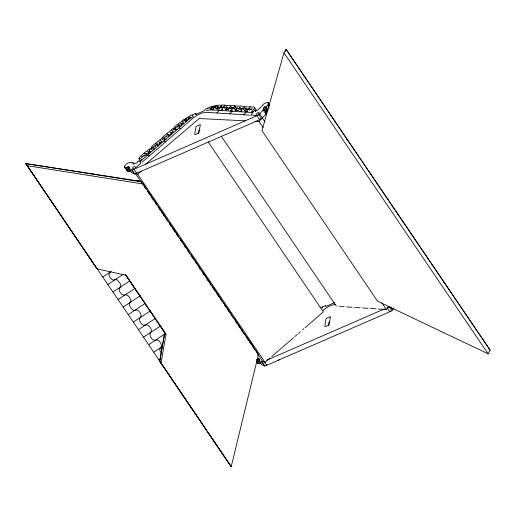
<?xml version="1.0" encoding="UTF-8"?>
<svg xmlns="http://www.w3.org/2000/svg" width="516" height="516" viewBox="0 0 516 516"><rect width="100%" height="100%" fill="white"/><g stroke="black" fill="none" stroke-linecap="round" stroke-linejoin="round"><path stroke-width="0.77" d="M140.707 161.282L138.901 158.612L140.371 156.348L144.674 152.543L151.336 147.692L152.014 146.17L162.114 138.056A1.658 0.742 -34.1 0 1 162.553 137.959L166.12 139.126M260.961 362.445C260.025 363.716 258.181 364.206 257.323 362.954A0.968 0.432 -34.1 0 0 257.336 362.613L257.323 362.522M147.757 151.73L148.724 152.478L150.795 151.227L149.214 152.085L147.847 151.717M158.947 141.997L159.915 142.745L161.985 141.494M170.138 132.264L171.106 133.012L173.176 131.761M180.71 123.214L181.613 123.834L183.496 122.744L182.019 123.485L180.781 123.195M198.176 133.521L198.595 130.845A0.871 0.393 -34.1 0 1 199.35 130.135L200.098 129.806M328.292 325.551L328.718 322.874A0.871 0.393 -34.1 0 1 329.466 322.165L329.821 322.01M212.25 106.818L210.902 108.218L209.69 108.637L211.225 108.231L212.315 106.78M218.403 107.012L217.126 108.212L215.746 108.695L217.533 108.192L218.778 106.631M227.859 107.186C227.904 108.986 222.338 110.437 226.376 108.676M237.444 107.799C237.334 109.914 231.961 110.992 235.947 109.36M247.003 108.56C247.022 110.366 241.54 111.791 245.519 110.05M125.394 274.441L164.714 332.478L159.747 361.29L231.181 466.741L258.413 354.595L255.82 350.506M160.986 363.38L165.952 334.562L164.714 332.478M239.759 111.907L244.262 107.212L244.378 106.257L242.081 106.361L240.688 105.844L238.889 106.341L238.089 105.961L235.128 106.251A1.658 0.742 -34.1 0 0 234.664 106.548L230.188 111.217M283.942 52.813L261.98 130.664L377.596 301.221L488.097 353.795L490.2 350.248L286.045 49.259L283.942 52.813L488.097 353.795M285.393 51.574L286.045 49.265L490.194 350.248M133.986 164.153C132.657 162.159 132.419 163.34 131.18 162.54C130.567 162.185 130.206 162.63 128.523 162.863C126.439 163.366 125.136 165.21 124.498 166.584A0.968 0.432 -34.1 0 1 124.491 166.92C125.343 168.171 127.194 167.681 128.123 166.41L128.968 166.7L128.787 168.571L131.503 172.57L134.766 174.047L254.956 121.802L261.618 118.783L258.909 114.778L263.134 110.043L263.366 108.45L264.34 107.115L266.153 106.799L268.597 104.142A0.968 0.432 -34.1 0 1 268.701 103.761L268.081 103.716L268.526 103.065L268.068 102.42L266.888 102.491L262.87 104.484L262.986 105.109L258.174 109.586L255.401 111.217L254.846 110.114L252.808 112.372A29.135 13.055 -34.1 0 0 251.879 113.72L251.208 115.133L253.098 115.1A4.412 1.974 -34.1 0 1 253.498 115.21L254.549 115.739L255.581 115.442A1.367 0.613 -34.1 0 0 255.801 115.274C256.839 111.63 261.935 111.14 257.039 115.674L259.116 114.687M230.22 108.16L230.201 108.87A4.122 1.851 -34.1 0 0 230.588 108.683L231.626 107.696L230.459 108.166A6.198 2.78 -34.1 0 1 230.22 108.16L230.168 108.154M249.363 109.534L249.344 110.243A4.122 1.851 -34.1 0 0 249.731 110.056L250.77 109.07L249.602 109.54A6.198 2.78 -34.1 0 1 249.363 109.534L249.312 109.527M220.971 107.47L220.958 108.083A4.07 1.825 -34.1 0 0 221.319 107.909L222.28 107.006L221.19 107.47A5.728 2.567 -34.1 0 1 220.971 107.47L220.925 107.463M234.664 106.548L234.851 105.78L234.419 105.412L225.556 105.561A1.658 0.742 -34.1 0 0 225.086 105.857L220.616 110.534M261.618 118.783L265.843 114.042L266.262 112.075L267.32 110.959L268.023 111.056L265.308 107.051M179.02 126.614L179.052 126.555A2.167 0.974 -34.1 0 1 179.22 126.343L179.968 125.898L179.052 126.555M225.086 105.857L224.847 104.987L217.5 105.316A1.342 0.6 -34.1 0 0 217.307 105.18L216.61 105.361A1.6 0.716 -34.1 0 0 216.178 105.632L212.315 109.927M259.658 113.707L262.373 117.713M264.689 366.16L385.078 313.831L391.741 310.813L393.953 308.136M322.377 307.678L322.629 307.426L322.268 307.897A3.58 1.606 -34.1 0 1 322.377 307.678M110.243 271.874L108.882 274.467L109.508 276.64L111.482 279.233L113.191 280.007L116.029 279.569L117.345 279.962L120.415 283.787L120.879 285.554L119.099 289.302L119.564 291.417L121.537 294.165L123.272 295.068C127.11 293.391 130.335 297.171 130.961 300.725L129.348 304.201L129.89 306.272L131.612 308.852L133.005 310.09L134.166 310.406L136.946 309.871L138.752 310.896L140.713 313.696L141.191 315.695L139.365 319.346L139.81 321.236L141.526 323.855L143.184 325.17L147.279 324.887C149.492 326.048 151.349 328.44 151.427 330.995C147.673 335.103 152.201 342.347 157.483 339.851L159.025 340.85L160.869 343.34L161.663 345.468L161.379 346.817L159.812 348.99L159.966 350.809L161.327 353.086M253.098 111.985L251.44 111.791L254.865 108.089L253.936 106.876L251.724 107.057L250.279 106.535L248.415 107.044L245.294 106.735L244.262 107.212M227.775 107.18L226.427 108.624M237.347 107.87L235.999 109.315M246.919 108.554L245.571 109.998M255.046 121.202L259.013 121.466L262.218 117.835L264.927 121.834M378.396 308.994L386.329 309.516L388.619 306.923M387.755 307.401L389.296 306.51M259.535 119.538L256.949 115.655M259.78 119.267L260.135 118.874M389.896 311.296L389.87 311.709M141.958 162.321L190.217 120.557C195.151 115.984 201.685 111.469 208.78 112.469L216.797 112.998L219.165 110.476M229.788 113.855L232.245 111.243M243.629 114.765L246.087 112.153M133.083 162.817L133.418 163.417L136.295 163.101L137.25 162.695L137.843 161.398L138.707 160.85C140.481 162.553 143.912 158.18 138.901 158.612M214.766 106.141L213.392 107.58M131.851 170.125L134.257 168.984L132.477 168.229L133.167 166.952L135.018 166.591L135.45 167.706A1.367 0.613 -34.1 0 0 135.637 167.7L138.107 165.481A4.412 1.98 -34.1 0 1 138.598 164.985L140.752 163.256L140.455 162.263A29.141 13.061 -34.1 0 0 139.836 161.592L139.597 161.385M230.962 106.283L230.046 107.283A1.787 0.8 -34.1 0 0 229.859 107.431L229.239 108.044M250.047 107.715L249.189 108.657A1.787 0.8 -34.1 0 0 249.002 108.805L247.461 109.96L250.112 107.657M266.727 365.36L267.024 364.993M130.838 170.415L129.116 171.686L127.871 171.615L124.943 167.158M258.909 360.6L261.773 361.619L264.889 366.076L261.625 364.606L258.909 360.6L259.167 359.001L258.497 358.381L256.523 359.71L259.238 363.716M221.641 105.832L220.796 106.722A1.677 0.755 -34.1 0 0 220.622 106.851L220.061 107.399M167.1 135.65L166.887 136.45A4.128 1.851 -34.1 0 1 166.507 136.598L165.649 136.437L166.823 135.889A6.198 2.78 -34.1 0 0 167.1 135.65L167.158 135.598M144.725 155.116L144.512 155.916A4.128 1.851 -34.1 0 1 144.125 156.064L143.267 155.903L144.448 155.355A6.198 2.78 -34.1 0 0 144.725 155.116L144.783 155.064M155.909 145.383L155.697 146.183A4.128 1.851 -34.1 0 1 155.316 146.331L154.458 146.17L155.639 145.622A6.198 2.78 -34.1 0 0 155.909 145.383L155.974 145.331M140.017 161.624L188.534 119.635L193.526 116.19M135.192 173.17L137.649 174.331L141.294 171.183M257.161 353.189L262.579 361.187L265.037 362.355L269.9 358.149M271.719 356.569L293.585 337.651M294.804 336.6L297.229 334.497M298.448 333.446L300.267 331.865M302.699 329.763L303.911 328.711M305.124 327.66L323.345 311.896L208.154 141.881M145.435 164.411L199.208 118.512M278.272 360.445L279.685 359.233M322.629 310.69C326.093 307.51 330.679 305.027 335.329 304.459M145.944 155.587L146.918 154.806L146.118 155.303A2.554 1.142 -34.1 0 0 145.938 155.555M258.639 354.898L257.729 355.356M177.31 129.4C168.164 128.607 181.129 122.769 182.632 120.454A1.342 0.6 -34.1 0 1 182.877 120.176L183.612 119.731A1.6 0.716 -34.1 0 1 184.019 119.635L189.565 116.036A47.582 21.324 -34.1 0 1 191.191 115.223L195.59 113.43L196.531 114.836M92.938 174.576L93.699 174.079L141.268 181.426M106.483 176.549L107.089 176.143M132.844 180.923L133.825 180.271M102.807 276.976L111.05 271.532M107.889 284.484L123.118 274.435M112.991 292.011L129.761 280.943M118.093 299.538L134.882 288.457M123.176 307.046L140.352 295.713M128.284 314.586L145.267 303.376M133.38 322.1L150.214 310.993M138.481 329.634L155.542 318.372M143.571 337.148L161.011 325.635M148.666 344.669L164.972 333.904M153.762 352.189L162.411 346.481M158.864 359.723L160.882 358.388M213.237 107.683L212.656 108.018L214.72 106.186M238.811 108.734L239.43 108.121A1.787 0.8 -34.1 0 1 239.618 107.973C242.339 105.27 236.244 110.301 238.624 108.85M229.046 108.166L228.253 108.618L230.904 106.341M219.88 107.509L219.21 107.889L221.583 105.883M189.527 117.551L190.449 117.016L188.824 117.983L188.063 117.338L189.456 117.584M173.144 131.812L171.331 132.651M161.953 141.545L160.405 142.351L159.038 141.984M256.994 115.668L133.947 169.274M384.401 308.916L266.778 360.155M391.954 310.722L389.025 306.807M334.639 302.647L325.654 306.556L325.712 305.459L321.313 307.252A47.582 21.324 -34.1 0 0 320.236 307.781M262.173 362.071L264.069 361.303M177.794 124.988L179.8 125.053L178.523 125.188A1.677 0.755 -34.1 0 0 178.368 125.201L177.697 124.975M155.787 143.951L158.012 144.074L156.567 144.216A1.793 0.8 -34.1 0 0 156.406 144.222L155.684 143.932M144.603 153.684L146.821 153.807L145.383 153.949A1.793 0.8 -34.1 0 0 145.215 153.955L144.493 153.665M185.463 118.899L187.256 119.08L186.76 119.222M206.445 110.559L211.012 109.85L252.588 112.578M186.56 119.267L185.547 118.919M326.164 109.095L326.544 109.024M346.455 139.191L346.933 139.094M377.177 184.283L377.518 184.218M392.308 206.89L392.818 206.793M397.385 214.398L397.907 214.295M402.486 221.925L403.009 221.822M428.093 259.496L428.493 259.419M438.187 274.57L438.697 274.473M443.276 282.084L443.792 281.988M216.088 105.703L211.031 106.689A47.562 21.317 -34.1 0 0 209.438 107.283L205 109.34L204.697 110.54L195.467 114.533L195.59 113.43M151.336 147.692L154.929 148.86M238.237 110.521L237.386 110.54L238.134 110.359A2.548 1.142 -34.1 0 1 238.257 110.476M199.137 118.545L245.448 120.841M171.286 132.644L170.228 132.251M250.137 115.191L216.797 112.998M339.528 306.433L344.288 306.749M346.668 306.904L352.222 307.272M354.602 307.426L360.155 307.794M362.535 307.949L368.089 308.316M370.462 308.471L376.016 308.839M127.871 171.615L127.207 170.925A0.968 0.432 -34.1 0 0 127.213 170.583L127.2 170.493M165.952 334.562L125.73 275.196L96.931 268.83L25.8 163.591L93.699 174.079M95.692 266.746L25.8 163.591L141.571 181.877L258.413 354.595M27.038 165.675L142.809 183.967M178.988 127.974L180.864 128.645M163.759 141.074L165.7 141.771M147.608 155.058L149.55 155.748M128.787 168.571L131.651 169.583L134.766 174.047M136.443 172.763L136.966 172.989L136.663 173.279L134.005 169.222M184.102 119.635L187.018 120.944M138.559 181.729L137.733 180.748L141.571 181.877L141.294 181.471M267.985 102.387L269.404 104.509M268.739 103.645L269.649 104.98M267.81 102.445L268.713 103.781M268.597 104.142L269.5 105.477M267.817 105.071L269.171 107.07M267.611 105.554L268.965 107.554M266.153 106.799L267.965 109.469M264.605 106.954L267.32 110.959M264.34 107.115L267.056 111.121M263.547 108.07L266.262 112.075M263.366 108.45L266.082 112.456M263.134 110.043L265.843 114.042M390.683 307.072L392.495 309.742M254.865 108.089L256.678 110.759M254.846 110.114L255.749 111.45M387.065 307.691L389.825 311.703M234.657 105.445L235.567 106.78M132.922 162.74L133.831 164.075M137.649 174.331L265.037 362.355M264.127 361.252L266.785 365.309M142.926 183.877L145.641 187.882M148.614 192.268L156.696 204.201M159.244 207.954L166.462 218.61M169.003 222.37L177.246 234.535M179.955 238.534L188.121 250.589M190.668 254.349L199.06 266.727M201.633 270.526L209.844 282.645M212.469 286.522L220.661 298.616M223.305 302.518L231.478 314.586M234.141 318.514L242.301 330.55M244.984 334.51L253.117 346.52M135.644 173.84L142.416 183.838M144.222 186.508L146.034 189.172M147.389 191.172L149.646 194.506M151.001 196.506L153.258 199.84M155.064 202.504L156.877 205.175M158.231 207.174L160.489 210.509M161.843 212.508L164.101 215.843M165.907 218.507L167.713 221.177M169.525 223.841L171.331 226.511M172.686 228.511L174.943 231.845M176.749 234.509L178.555 237.179M180.361 239.843L182.174 242.514M184.431 245.842L185.786 247.841M187.592 250.512L189.398 253.175M191.204 255.846L193.01 258.51M195.274 261.844L196.628 263.844M198.434 266.514L200.692 269.849M202.046 271.848L204.304 275.183M206.116 277.847L207.922 280.517M209.277 282.516L211.534 285.851M212.889 287.851L215.146 291.179M216.952 293.849L218.765 296.513M220.119 298.519L222.377 301.847M224.634 305.182L225.989 307.181M227.795 309.852L229.607 312.515M230.962 314.515L233.219 317.85M235.477 321.184L236.831 323.184M238.637 325.854L240.443 328.518M241.804 330.517L244.062 333.852M246.319 337.187L247.674 339.186M249.48 341.856L251.286 344.52M252.64 346.52L254.904 349.854M131.548 169.519L134.263 173.524M261.67 361.548L264.379 365.554M128.374 166.352L129.284 167.681M258.497 358.381L259.4 359.717M128.123 166.41L129.484 168.416M258.245 358.439L259.148 359.775M127.291 167.178L130.006 171.183M257.413 359.207L260.122 363.212M126.401 167.681L129.116 171.686M125.072 167.255L127.787 171.26M256.633 361.645L257.987 363.645M124.491 166.92L127.207 170.925M256.42 361.619L257.323 362.954M125.93 275.002L127.188 276.853M128.026 278.085L129.697 280.556M130.122 281.188L134.799 288.089M135.224 288.715L136.921 291.218M137.766 292.469L139.462 294.971M139.888 295.597L144.835 302.905M146.015 304.64L147.815 307.297M149.614 309.948L153.426 315.586M154.697 317.463L155.548 318.714M156.825 320.597L159.799 324.99M160.218 325.609L164.823 332.401L159.747 361.29L231.181 466.741M25.8 163.585L167.339 372.249M168.242 373.584L178.149 388.206M179.046 389.535L206.523 430.086M207.419 431.415L229.942 464.652M259.013 121.466L263.076 127.465M381.814 302.847L386.329 309.516M221.229 136.179L336.361 306.227M96.002 267.269L96.931 268.83M261.528 364.257L261.625 364.606M131.406 172.228L131.503 172.57M162.54 137.92L163.204 136.437L173.305 128.323A1.658 0.742 -34.1 0 1 173.737 128.226M217.294 106.735L216.984 107.025L217.533 106.206A9.146 4.102 -34.1 0 1 217.455 106.367L217.294 106.735M226.272 107.18C225.247 108.244 227.027 105.683 226.285 107.122M235.844 107.863C234.722 108.831 236.625 106.354 235.844 107.863M245.423 108.554C244.287 109.566 246.177 107.064 245.435 108.489M185.934 121.047L185.463 121.46A3.412 1.529 -34.1 0 1 185.592 121.234L185.934 121.047M153.407 149.395L152.897 149.859A4.134 1.851 -34.1 0 1 153.039 149.595L153.407 149.395M164.598 139.662L164.088 140.126A4.134 1.851 -34.1 0 1 164.23 139.862L164.598 139.662M175.782 129.929L175.279 130.393A4.134 1.851 -34.1 0 1 175.414 130.129L175.782 129.929M192.552 115.487L192.145 115.868A3.58 1.606 -34.1 0 1 192.262 115.649L192.552 115.487M175.285 127.839L174.982 128.252L175.672 127.949A16.931 7.585 -34.1 0 0 176.22 127.658A7.018 3.148 -34.1 0 1 176.033 127.613L175.285 127.839M182.374 121.892L182.832 121.589L182.277 121.563A9.153 4.102 -34.1 0 0 182.316 121.673L182.374 121.892M213.501 109.128L213.914 109.076A3.412 1.529 -34.1 0 0 213.85 108.928L213.501 109.128M141.868 156.909L141.545 157.386L142.281 157.051A17.234 7.727 -34.1 0 0 142.874 156.729A7.85 3.515 -34.1 0 1 142.674 156.677L142.203 156.451A1.045 0.471 -34.1 0 0 141.984 156.645L141.868 156.909M153.059 147.176L152.736 147.653L153.471 147.318A17.234 7.727 -34.1 0 0 154.065 146.996A7.85 3.515 -34.1 0 1 153.858 146.944L153.387 146.718A1.045 0.471 -34.1 0 0 153.168 146.912L153.059 147.176M164.249 137.443L163.927 137.92L164.662 137.585A17.234 7.727 -34.1 0 0 165.249 137.262A7.85 3.515 -34.1 0 1 165.049 137.211L164.578 136.985A1.045 0.471 -34.1 0 0 164.359 137.179L164.249 137.443M149.569 150.253C150.369 150.807 149.395 149.137 149.569 150.253M160.76 140.52C161.514 141.081 160.663 139.417 160.76 140.52M171.951 130.787C172.75 131.341 171.776 129.671 171.951 130.787M207.774 108.947L208.129 108.908A3.573 1.6 -34.1 0 0 208.071 108.766L207.78 108.902M222.157 109.831L222.609 109.779A4.134 1.851 -34.1 0 0 222.538 109.605L222.157 109.831M231.736 110.514L232.181 110.463A4.134 1.851 -34.1 0 0 232.11 110.289L231.736 110.514M241.307 111.204L241.752 111.153A4.134 1.851 -34.1 0 0 241.681 110.979L241.314 111.153M200.202 124.975L199.047 132.444A0.871 0.393 -34.1 0 1 198.221 133.238L195.396 134.47A0.871 0.393 -34.1 0 1 194.719 134.321L195.886 126.839A0.871 0.393 -34.1 0 1 196.635 126.13L199.595 124.84A0.871 0.393 -34.1 0 1 200.202 124.975M330.317 317.005L329.169 324.48A0.871 0.393 -34.1 0 1 328.344 325.267L325.519 326.499A0.871 0.393 -34.1 0 1 324.841 326.351L326.002 318.869A0.871 0.393 -34.1 0 1 326.757 318.159L329.711 316.869A0.871 0.393 -34.1 0 1 330.317 317.005M232.89 107.541L232.368 108.089A17.228 7.721 -34.1 0 1 231.8 108.276A7.843 3.515 -34.1 0 0 232.052 108.025L232.664 107.328A1.045 0.471 -34.1 0 1 232.851 107.347L232.89 107.541M242.462 108.225L241.946 108.773A17.228 7.721 -34.1 0 1 241.372 108.96A7.843 3.515 -34.1 0 0 241.623 108.715L242.236 108.012A1.045 0.471 -34.1 0 1 242.423 108.031L242.462 108.225M252.034 108.915L251.518 109.463A17.228 7.721 -34.1 0 1 250.944 109.65A7.843 3.515 -34.1 0 0 251.195 109.398L251.808 108.702A1.045 0.471 -34.1 0 1 251.995 108.715L252.034 108.915M223.447 106.864L222.97 107.347A16.925 7.585 -34.1 0 1 222.441 107.528A7.018 3.148 -34.1 0 0 222.667 107.302L223.447 106.864M177.936 126.297L177.73 126.91A4.07 1.825 -34.1 0 1 177.375 127.052L176.575 126.91L177.665 126.426A5.728 2.567 -34.1 0 0 177.923 126.22L177.936 126.297M239.792 108.844L239.772 109.56A4.122 1.851 -34.1 0 0 240.159 109.373L241.198 108.386L240.03 108.857A6.198 2.78 -34.1 0 1 239.792 108.844L239.792 108.844M151.801 148.95L150.975 149.324L151.801 148.95M162.992 139.217L162.166 139.591L162.992 139.217M174.182 129.484L173.35 129.858L174.182 129.484M189.056 118.557L188.076 119.099L189.056 118.557M149.021 153.155L147.795 153.833L149.021 153.155M160.212 143.422L158.98 144.099L160.212 143.422M171.402 133.696L170.209 134.399L171.402 133.696M184.438 120.705L183.67 121.054L184.438 120.705M181.896 124.408L180.8 125.053L181.896 124.408M211.715 108.805L210.773 109.102L211.715 108.805M227.13 109.553L225.95 109.927L227.13 109.553M236.709 110.243L235.541 110.65L236.709 110.243M246.28 110.927L245.113 111.34L246.28 110.927M218.113 108.753L217.023 109.115L218.113 108.753M157.367 145.499L157.303 145.57A2.554 1.142 -34.1 0 0 157.122 145.822L158.102 145.073L157.367 145.499M168.558 135.766L168.493 135.843A2.554 1.142 -34.1 0 0 168.313 136.089L169.293 135.347L168.558 135.766M218.778 108.966L219.577 108.953A2.232 1 -34.1 0 0 219.448 108.818L218.778 108.966M227.891 109.785L228.665 109.837A2.548 1.142 -34.1 0 0 228.562 109.676L227.891 109.785M247.035 111.159L247.809 111.204A2.548 1.142 -34.1 0 0 247.706 111.05L247.035 111.159M224.989 107.367L224.267 107.979L224.989 107.367M234.561 108.05L233.838 108.663L234.561 108.05M244.132 108.741L243.41 109.353L244.132 108.741M216.101 106.928L215.436 107.476L216.101 106.928M167.042 134.166L167.59 134.489A1.793 0.8 -34.1 0 1 167.758 134.483L169.196 134.341L167.042 134.166"/></g></svg>
